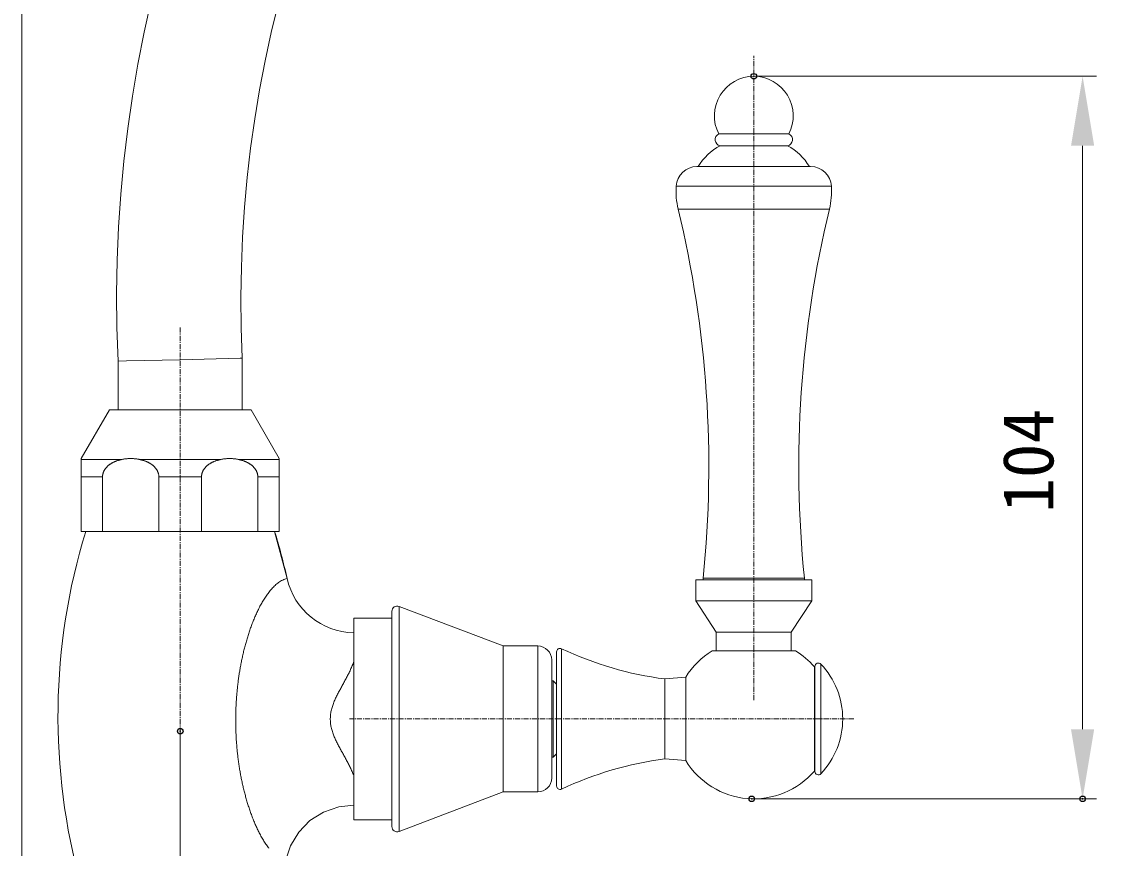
# Model space of a CAD drawing. Units: millimetres, scale not verified. Extents: x -354 to 426, y -525 to 245.
# Drawn here: x -173.7 to -16.4, y -73.3 to 45.6 of the extents above; entities that cross this region are included whole.
import ezdxf
from ezdxf.enums import TextEntityAlignment as Align

# ---------------------------------------------------------------- set-up
doc = ezdxf.new("R2010")
doc.units = ezdxf.units.MM
doc.header["$LTSCALE"] = 2
doc.header["$PDMODE"] = 32
doc.header["$PDSIZE"] = 0.8
doc.linetypes.add('USER3', pattern=[0.6, 0.375, -0.075, 0.075, -0.075])
doc.layers.add('0-0_0', color=7, linetype='Continuous', lineweight=18)
doc.layers.add('1-4_02___PRT_ALL_AXES', color=7, linetype='Continuous', lineweight=18)
doc.layers.add('0-7_DEFPOINTS', color=7, linetype='Continuous')
doc.styles.add('ＭＳ ゴシック', font='')
doc.styles.get('ＭＳ ゴシック').set_extended_font_data('MS Gothic')

# ---------------------------------------------------------------- blocks, each defined once
blk = doc.blocks.new('D53')
at = {"layer": '0-0_0', "color": 3}
blk.add_line((965.805, 207.32), (965.805, 137.574), dxfattribs=at)
at = {"layer": '0-7_DEFPOINTS'}
blk.add_point((965.805, 207.62), dxfattribs=at)
blk = doc.blocks.new('D51')
at = {"layer": '0-0_0', "color": 3}
blk.add_line((942.996, 162.869), (942.996, 469.962), dxfattribs=at)
blk = doc.blocks.new('D56')
at = {"layer": '0-0_0', "color": 3}
for p, q in [((1048.694, 301.883), (1097.738, 301.883)), ((1095.738, 291.883), (1095.738, 207.879)), ((1048.394, 197.879), (1097.738, 197.879))]:
    blk.add_line(p, q, dxfattribs=at)
for points in [[(1094.071, 291.883), (1097.404, 291.883), (1095.738, 301.883)], [(1094.071, 207.879), (1097.404, 207.879), (1095.738, 197.879)]]:
    blk.add_solid(points, dxfattribs=at)
at = {"layer": '0-7_DEFPOINTS'}
for p in [(1048.394, 301.883), (1048.094, 197.879), (1095.738, 197.879)]:
    blk.add_point(p, dxfattribs=at)
at = {"layer": '0-0_0', "style": 'ＭＳ ゴシック'}
blk.add_text('104', height=7.331, rotation=90, dxfattribs=at).set_placement((1093.738, 239.047), align=Align.BOTTOM_LEFT)

msp = doc.modelspace()

# ---------------------------------------------------------------- linework, layer by layer
at = {"layer": '0-0_0', "color": 1, "linetype": 'USER3'}
for p, q in [((-68.269, -52.002), (-68.269, 40.718)), ((-150.869, 1.643), (-150.869, -166.479)), ((-53.889, -54.726), (-126.469, -54.726))]:
    msp.add_line(p, q, dxfattribs=at)
at = {"layer": '0-0_0'}
for p, q in [((-141.919, -10.226), (-141.919, -2.798)), ((-159.819, -10.226), (-159.819, -3.22)), ((-161.069, -10.226), (-165.119, -17.241)), ((-161.069, -10.226), (-140.669, -10.226)), ((-140.669, -10.226), (-136.619, -17.241)), ((-165.119, -27.726), (-165.119, -17.241)), ((-136.619, -27.726), (-136.619, -17.241)), ((-165.119, -17.38), (-159.304, -17.38)), ((-156.683, -17.38), (-145.054, -17.38)), ((-142.433, -17.38), (-136.619, -17.38)), ((-165.119, -19.88), (-162.05, -19.88)), ((-162.05, -19.88), (-162.05, -27.726)), ((-153.938, -19.88), (-153.938, -27.726)), ((-153.938, -19.88), (-147.8, -19.88)), ((-147.8, -19.88), (-147.8, -27.726)), ((-139.688, -19.88), (-139.688, -27.726)), ((-139.688, -19.88), (-136.619, -19.88)), ((-165.119, -27.726), (-136.619, -27.726)), ((-137.269, -27.726), (-135.47, -34.51)), ((-99.369, -44.226), (-104.369, -44.226)), ((-99.369, -65.226), (-99.369, -44.226)), ((-96.669, -45.068), (-96.669, -64.379)), ((-95.956, -44.616), (-95.956, -64.832)), ((-74.269, -44.917), (-62.269, -44.917)), ((-97.369, -63.226), (-97.369, -46.226)), ((-78.079, -48.726), (-81.069, -48.976)), ((-78.079, -48.726), (-78.08, -60.724)), ((-59.55, -47.228), (-59.551, -62.224)), ((-59.55, -48.326), (-59.469, -48.326)), ((-97.369, -49.226), (-97.169, -49.226)), ((-96.669, -49.726), (-97.169, -49.226)), ((-97.169, -49.226), (-97.169, -60.226)), ((-81.069, -48.976), (-81.069, -60.474)), ((-96.67, -64.38), (-96.669, -50.341)), ((-96.669, -59.726), (-97.169, -60.226)), ((-97.369, -60.226), (-97.169, -60.226)), ((-78.08, -60.724), (-81.069, -60.474)), ((-59.551, -61.126), (-59.469, -61.126)), ((-99.369, -65.226), (-104.369, -65.226))]:
    msp.add_line(p, q, dxfattribs=at)
for points in [[(-159.819, -3.22), (-158.62, -3.192), (-150.869, -3.009), (-142.224, -2.805), (-141.919, -2.798)], [(-156.683, -17.38), (-156.764, -17.363), (-156.845, -17.348), (-156.926, -17.333), (-157.007, -17.32), (-157.089, -17.307), (-157.171, -17.296), (-157.253, -17.285), (-157.335, -17.276), (-157.417, -17.268), (-157.499, -17.261), (-157.581, -17.255), (-157.664, -17.25), (-157.746, -17.246), (-157.829, -17.243), (-157.911, -17.241), (-157.994, -17.241), (-158.076, -17.241), (-158.159, -17.243), (-158.241, -17.246), (-158.324, -17.25), (-158.406, -17.255), (-158.489, -17.261), (-158.571, -17.268), (-158.653, -17.276), (-158.735, -17.285), (-158.817, -17.296), (-158.899, -17.307), (-158.98, -17.32), (-159.062, -17.333), (-159.143, -17.348), (-159.224, -17.363), (-159.304, -17.38)], [(-142.433, -17.38), (-142.514, -17.363), (-142.595, -17.348), (-142.676, -17.333), (-142.757, -17.32), (-142.839, -17.307), (-142.921, -17.296), (-143.003, -17.285), (-143.085, -17.276), (-143.167, -17.268), (-143.249, -17.261), (-143.331, -17.255), (-143.414, -17.25), (-143.496, -17.246), (-143.579, -17.243), (-143.661, -17.241), (-143.744, -17.241), (-143.826, -17.241), (-143.909, -17.243), (-143.991, -17.246), (-144.074, -17.25), (-144.156, -17.255), (-144.239, -17.261), (-144.321, -17.268), (-144.403, -17.276), (-144.485, -17.285), (-144.567, -17.296), (-144.649, -17.307), (-144.73, -17.32), (-144.812, -17.333), (-144.893, -17.348), (-144.974, -17.363), (-145.054, -17.38)], [(-162.05, -19.88), (-162.049, -19.817), (-162.046, -19.754), (-162.04, -19.692), (-162.033, -19.63), (-162.023, -19.568), (-162.011, -19.506), (-161.997, -19.445), (-161.981, -19.384), (-161.963, -19.324), (-161.943, -19.264), (-161.922, -19.205), (-161.898, -19.147), (-161.873, -19.09), (-161.845, -19.033), (-161.817, -18.978), (-161.786, -18.923), (-161.754, -18.869), (-161.721, -18.816), (-161.686, -18.764), (-161.649, -18.713), (-161.612, -18.663), (-161.573, -18.614), (-161.533, -18.566), (-161.491, -18.519), (-161.449, -18.473), (-161.405, -18.428), (-161.361, -18.383), (-161.316, -18.34), (-161.269, -18.298), (-161.222, -18.257), (-161.174, -18.217), (-161.125, -18.178), (-161.075, -18.14), (-161.025, -18.103), (-160.974, -18.066), (-160.922, -18.031), (-160.87, -17.997), (-160.817, -17.963), (-160.764, -17.93)], [(-160.764, -17.93), (-160.709, -17.899), (-160.655, -17.868), (-160.6, -17.838), (-160.544, -17.809), (-160.488, -17.781), (-160.432, -17.753), (-160.375, -17.727), (-160.318, -17.701), (-160.26, -17.676), (-160.202, -17.652), (-160.144, -17.629), (-160.085, -17.606), (-160.027, -17.584), (-159.968, -17.563), (-159.908, -17.543), (-159.849, -17.523), (-159.789, -17.505), (-159.729, -17.487), (-159.669, -17.469), (-159.609, -17.453), (-159.548, -17.437), (-159.487, -17.421), (-159.427, -17.407), (-159.366, -17.393), (-159.304, -17.38)], [(-156.683, -17.38), (-156.622, -17.393), (-156.561, -17.407), (-156.5, -17.421), (-156.44, -17.437), (-156.379, -17.453), (-156.319, -17.469), (-156.259, -17.487), (-156.199, -17.505), (-156.139, -17.523), (-156.079, -17.543), (-156.02, -17.563), (-155.961, -17.584), (-155.902, -17.606), (-155.844, -17.629), (-155.786, -17.652), (-155.728, -17.676), (-155.67, -17.701), (-155.613, -17.727), (-155.556, -17.753), (-155.5, -17.781), (-155.444, -17.809), (-155.388, -17.838), (-155.333, -17.868), (-155.278, -17.899), (-155.224, -17.93), (-155.171, -17.963), (-155.118, -17.997), (-155.065, -18.031), (-155.014, -18.066), (-154.963, -18.103), (-154.912, -18.14), (-154.863, -18.178), (-154.814, -18.217), (-154.766, -18.257), (-154.718, -18.298), (-154.672, -18.34), (-154.627, -18.383), (-154.582, -18.428), (-154.539, -18.473)], [(-154.539, -18.473), (-154.496, -18.519), (-154.455, -18.566), (-154.415, -18.614), (-154.376, -18.663), (-154.338, -18.713), (-154.302, -18.764), (-154.267, -18.816), (-154.234, -18.869), (-154.202, -18.923), (-154.171, -18.978), (-154.142, -19.033), (-154.115, -19.09), (-154.09, -19.147), (-154.066, -19.205), (-154.044, -19.264), (-154.024, -19.324), (-154.006, -19.384), (-153.991, -19.445), (-153.977, -19.506), (-153.965, -19.568), (-153.955, -19.63), (-153.947, -19.692), (-153.942, -19.754), (-153.939, -19.817), (-153.938, -19.88)], [(-147.8, -19.88), (-147.799, -19.817), (-147.796, -19.754), (-147.79, -19.692), (-147.783, -19.63), (-147.773, -19.568), (-147.761, -19.506), (-147.747, -19.445), (-147.731, -19.384), (-147.713, -19.324), (-147.693, -19.264), (-147.672, -19.205), (-147.648, -19.147), (-147.623, -19.09), (-147.595, -19.033), (-147.567, -18.978), (-147.536, -18.923), (-147.504, -18.869), (-147.471, -18.816), (-147.436, -18.764), (-147.399, -18.713), (-147.362, -18.663), (-147.323, -18.614), (-147.283, -18.566), (-147.241, -18.519), (-147.199, -18.473), (-147.155, -18.428), (-147.111, -18.383), (-147.066, -18.34), (-147.019, -18.298), (-146.972, -18.257), (-146.924, -18.217), (-146.875, -18.178), (-146.825, -18.14), (-146.775, -18.103), (-146.724, -18.066), (-146.672, -18.031), (-146.62, -17.997), (-146.567, -17.963), (-146.514, -17.93)], [(-146.514, -17.93), (-146.459, -17.899), (-146.405, -17.868), (-146.35, -17.838), (-146.294, -17.809), (-146.238, -17.781), (-146.182, -17.753), (-146.125, -17.727), (-146.068, -17.701), (-146.01, -17.676), (-145.952, -17.652), (-145.894, -17.629), (-145.835, -17.606), (-145.777, -17.584), (-145.718, -17.563), (-145.658, -17.543), (-145.599, -17.523), (-145.539, -17.505), (-145.479, -17.487), (-145.419, -17.469), (-145.359, -17.453), (-145.298, -17.437), (-145.237, -17.421), (-145.177, -17.407), (-145.116, -17.393), (-145.054, -17.38)], [(-142.433, -17.38), (-142.372, -17.393), (-142.311, -17.407), (-142.25, -17.421), (-142.19, -17.437), (-142.129, -17.453), (-142.069, -17.469), (-142.009, -17.487), (-141.949, -17.505), (-141.889, -17.523), (-141.829, -17.543), (-141.77, -17.563), (-141.711, -17.584), (-141.652, -17.606), (-141.594, -17.629), (-141.536, -17.652), (-141.478, -17.676), (-141.42, -17.701), (-141.363, -17.727), (-141.306, -17.753), (-141.25, -17.781), (-141.194, -17.809), (-141.138, -17.838), (-141.083, -17.868), (-141.028, -17.899), (-140.974, -17.93), (-140.921, -17.963), (-140.868, -17.997), (-140.815, -18.031), (-140.764, -18.066), (-140.713, -18.103), (-140.662, -18.14), (-140.613, -18.178), (-140.564, -18.217), (-140.516, -18.257), (-140.468, -18.298), (-140.422, -18.34), (-140.377, -18.383), (-140.332, -18.428), (-140.289, -18.473)], [(-140.289, -18.473), (-140.246, -18.519), (-140.205, -18.566), (-140.165, -18.614), (-140.126, -18.663), (-140.088, -18.713), (-140.052, -18.764), (-140.017, -18.816), (-139.984, -18.869), (-139.952, -18.923), (-139.921, -18.978), (-139.892, -19.033), (-139.865, -19.09), (-139.84, -19.147), (-139.816, -19.205), (-139.794, -19.264), (-139.774, -19.324), (-139.756, -19.384), (-139.741, -19.445), (-139.727, -19.506), (-139.715, -19.568), (-139.705, -19.63), (-139.697, -19.692), (-139.692, -19.754), (-139.689, -19.817), (-139.688, -19.88)], [(-135.47, -34.51), (-135.633, -34.555), (-135.794, -34.605), (-135.953, -34.664), (-136.108, -34.732), (-136.259, -34.807), (-136.406, -34.89), (-136.549, -34.98), (-136.689, -35.075), (-136.824, -35.176), (-136.956, -35.282), (-137.084, -35.393), (-137.21, -35.507), (-137.332, -35.624), (-137.451, -35.744), (-137.567, -35.866), (-137.681, -35.991), (-137.792, -36.119), (-137.901, -36.248), (-138.007, -36.38), (-138.11, -36.513), (-138.212, -36.649), (-138.311, -36.786), (-138.408, -36.924), (-138.504, -37.063), (-138.597, -37.204), (-138.69, -37.346), (-138.78, -37.488), (-138.87, -37.632), (-138.958, -37.776), (-139.044, -37.921), (-139.129, -38.068), (-139.212, -38.215), (-139.294, -38.362), (-139.375, -38.511), (-139.453, -38.66), (-139.531, -38.811), (-139.607, -38.962), (-139.682, -39.113), (-139.755, -39.265)], [(-139.755, -39.265), (-139.827, -39.418), (-139.898, -39.572), (-139.968, -39.726), (-140.036, -39.88), (-140.103, -40.035), (-140.169, -40.191), (-140.235, -40.347), (-140.298, -40.503), (-140.361, -40.66), (-140.423, -40.817), (-140.484, -40.975), (-140.544, -41.133), (-140.603, -41.291), (-140.661, -41.45), (-140.719, -41.609), (-140.775, -41.768), (-140.83, -41.928), (-140.885, -42.088), (-140.939, -42.248), (-140.991, -42.409), (-141.043, -42.57), (-141.094, -42.731), (-141.145, -42.893), (-141.194, -43.054), (-141.243, -43.216), (-141.291, -43.378), (-141.338, -43.541), (-141.384, -43.703), (-141.429, -43.866), (-141.474, -44.029), (-141.518, -44.192), (-141.562, -44.356), (-141.604, -44.519), (-141.646, -44.683), (-141.687, -44.847), (-141.727, -45.011), (-141.767, -45.176), (-141.805, -45.34), (-141.843, -45.505)], [(-141.843, -45.505), (-141.881, -45.67), (-141.917, -45.835), (-141.953, -46), (-141.988, -46.165), (-142.022, -46.331), (-142.056, -46.496), (-142.089, -46.662), (-142.121, -46.828), (-142.153, -46.994), (-142.183, -47.16), (-142.213, -47.326), (-142.242, -47.493), (-142.271, -47.66), (-142.299, -47.826), (-142.326, -47.993), (-142.353, -48.16), (-142.378, -48.327), (-142.403, -48.494), (-142.428, -48.661), (-142.452, -48.829), (-142.475, -48.996), (-142.497, -49.164), (-142.519, -49.331), (-142.54, -49.499), (-142.56, -49.667), (-142.58, -49.835), (-142.599, -50.003), (-142.618, -50.171), (-142.636, -50.339), (-142.653, -50.507), (-142.669, -50.675), (-142.685, -50.843), (-142.701, -51.012), (-142.715, -51.18), (-142.729, -51.348), (-142.743, -51.517), (-142.755, -51.685), (-142.767, -51.854), (-142.779, -52.023)], [(-125.862, -46.448), (-125.915, -46.598), (-125.971, -46.748), (-126.029, -46.897), (-126.089, -47.045), (-126.15, -47.193), (-126.213, -47.34), (-126.278, -47.486), (-126.344, -47.632), (-126.411, -47.777), (-126.48, -47.922), (-126.55, -48.066), (-126.62, -48.209), (-126.692, -48.352), (-126.765, -48.495), (-126.838, -48.637), (-126.912, -48.778), (-126.987, -48.92), (-127.062, -49.061), (-127.137, -49.202), (-127.213, -49.342), (-127.29, -49.483), (-127.366, -49.623), (-127.443, -49.763), (-127.519, -49.903), (-127.596, -50.043), (-127.673, -50.184), (-127.749, -50.324), (-127.825, -50.464), (-127.901, -50.605), (-127.977, -50.746), (-128.051, -50.887), (-128.125, -51.029), (-128.199, -51.171), (-128.271, -51.314), (-128.342, -51.457), (-128.412, -51.601), (-128.48, -51.745), (-128.547, -51.89), (-128.611, -52.036)], [(-142.779, -52.023), (-142.79, -52.191), (-142.8, -52.36), (-142.809, -52.529), (-142.818, -52.698), (-142.826, -52.866), (-142.834, -53.035), (-142.841, -53.204), (-142.847, -53.373), (-142.853, -53.542), (-142.858, -53.711), (-142.862, -53.88), (-142.866, -54.049), (-142.869, -54.218), (-142.871, -54.387), (-142.873, -54.556), (-142.874, -54.725), (-142.874, -54.894), (-142.874, -55.063), (-142.873, -55.232), (-142.872, -55.401), (-142.87, -55.57), (-142.867, -55.739), (-142.863, -55.908), (-142.859, -56.077), (-142.855, -56.246), (-142.849, -56.415), (-142.843, -56.583), (-142.837, -56.752), (-142.829, -56.921), (-142.821, -57.09), (-142.813, -57.259), (-142.803, -57.428), (-142.794, -57.596), (-142.783, -57.765), (-142.772, -57.934), (-142.76, -58.102), (-142.747, -58.271), (-142.734, -58.439), (-142.72, -58.608)], [(-128.611, -52.036), (-128.674, -52.183), (-128.735, -52.331), (-128.794, -52.48), (-128.85, -52.63), (-128.903, -52.781), (-128.953, -52.933), (-129, -53.086), (-129.044, -53.24), (-129.084, -53.395), (-129.119, -53.55), (-129.151, -53.707), (-129.178, -53.865), (-129.202, -54.024), (-129.22, -54.183), (-129.234, -54.342), (-129.244, -54.502), (-129.249, -54.662), (-129.248, -54.822), (-129.244, -54.982), (-129.234, -55.142), (-129.22, -55.301), (-129.201, -55.46), (-129.178, -55.619), (-129.151, -55.777), (-129.119, -55.933), (-129.083, -56.089), (-129.043, -56.244), (-129, -56.398), (-128.953, -56.551), (-128.903, -56.703), (-128.85, -56.854), (-128.794, -57.004), (-128.736, -57.153), (-128.675, -57.301), (-128.612, -57.448), (-128.548, -57.594), (-128.481, -57.739), (-128.412, -57.884), (-128.343, -58.028)], [(-128.343, -58.028), (-128.271, -58.171), (-128.199, -58.313), (-128.126, -58.455), (-128.051, -58.597), (-127.976, -58.738), (-127.901, -58.879), (-127.824, -59.019), (-127.748, -59.159), (-127.671, -59.299), (-127.593, -59.439), (-127.516, -59.579), (-127.438, -59.718), (-127.361, -59.858), (-127.283, -59.998), (-127.205, -60.138), (-127.128, -60.277), (-127.051, -60.417), (-126.974, -60.558), (-126.898, -60.698), (-126.822, -60.839), (-126.747, -60.98), (-126.673, -61.122), (-126.599, -61.263), (-126.526, -61.406), (-126.454, -61.549), (-126.383, -61.692), (-126.313, -61.836), (-126.244, -61.98), (-126.177, -62.125), (-126.111, -62.271), (-126.047, -62.417), (-125.985, -62.564), (-125.924, -62.712), (-125.865, -62.861)], [(-142.72, -58.608), (-142.706, -58.776), (-142.691, -58.944), (-142.675, -59.113), (-142.659, -59.281), (-142.642, -59.449), (-142.624, -59.617), (-142.606, -59.785), (-142.587, -59.953), (-142.567, -60.121), (-142.547, -60.289), (-142.526, -60.457), (-142.505, -60.624), (-142.482, -60.792), (-142.459, -60.959), (-142.436, -61.127), (-142.412, -61.294), (-142.387, -61.461), (-142.361, -61.628), (-142.335, -61.795), (-142.307, -61.962), (-142.28, -62.129), (-142.251, -62.295), (-142.222, -62.462), (-142.192, -62.628), (-142.162, -62.794), (-142.13, -62.96), (-142.098, -63.126), (-142.065, -63.292), (-142.032, -63.458), (-141.998, -63.623), (-141.963, -63.789), (-141.927, -63.954), (-141.89, -64.119), (-141.853, -64.284), (-141.815, -64.448), (-141.777, -64.613), (-141.737, -64.777), (-141.697, -64.942), (-141.656, -65.106)], [(-141.656, -65.106), (-141.615, -65.269), (-141.572, -65.433), (-141.529, -65.596), (-141.485, -65.76), (-141.441, -65.923), (-141.395, -66.085), (-141.349, -66.248), (-141.302, -66.41), (-141.254, -66.573), (-141.206, -66.734), (-141.157, -66.896), (-141.107, -67.058), (-141.056, -67.219), (-141.004, -67.38), (-140.951, -67.54), (-140.898, -67.701), (-140.844, -67.861), (-140.788, -68.02), (-140.732, -68.18), (-140.675, -68.339), (-140.618, -68.498), (-140.559, -68.657), (-140.499, -68.815), (-140.438, -68.973), (-140.377, -69.13), (-140.314, -69.287), (-140.25, -69.444), (-140.186, -69.6), (-140.12, -69.756), (-140.053, -69.911), (-139.985, -70.066), (-139.915, -70.22), (-139.845, -70.374), (-139.773, -70.527), (-139.699, -70.679), (-139.625, -70.831), (-139.549, -70.982), (-139.471, -71.132), (-139.393, -71.282)], [(-135.623, -74.87), (-134.99, -73.002), (-133.8, -71.022), (-132.183, -69.364), (-130.228, -68.122), (-128.045, -67.364), (-125.878, -67.126)], [(-125.873, -67.125), (-125.873, -67.125), (-125.873, -67.125), (-125.873, -67.125), (-125.873, -67.125), (-125.874, -67.125), (-125.874, -67.125), (-125.874, -67.125), (-125.874, -67.125), (-125.874, -67.125), (-125.874, -67.125), (-125.874, -67.126), (-125.875, -67.126), (-125.875, -67.126), (-125.875, -67.126), (-125.875, -67.126), (-125.875, -67.126), (-125.875, -67.126), (-125.876, -67.126), (-125.876, -67.126), (-125.876, -67.126), (-125.876, -67.126), (-125.876, -67.126), (-125.876, -67.126), (-125.876, -67.126), (-125.877, -67.126), (-125.877, -67.126), (-125.877, -67.126), (-125.877, -67.126), (-125.877, -67.126), (-125.877, -67.126), (-125.878, -67.126), (-125.878, -67.126)], [(-139.393, -71.282), (-139.312, -71.43), (-139.231, -71.578), (-139.147, -71.725), (-139.063, -71.872), (-138.977, -72.017), (-138.889, -72.162), (-138.8, -72.305), (-138.709, -72.448), (-138.617, -72.59), (-138.523, -72.73), (-138.427, -72.87), (-138.329, -73.007), (-138.229, -73.144), (-138.127, -73.278)]]:
    msp.add_lwpolyline(points, dxfattribs=at)
for centre, radius, start, end in [((28.931, 5.474), 188.95, 92.81566, 182.63721), ((28.931, 5.474), 171.05, 93.1057, 182.77188), ((-77.715, -54.356), 90.749, 162.93573, 195.49421), ((-224.023, -54.356), 90.749, 12.63197, 17.06427), ((-125.709, -32.322), 10.004, 192.63225, 269.08248), ((-99.369, -46.226), 2, 0, 90), ((-96.169, -45.068), 0.5, 64.75337, 179.99698), ((-74.63, 0.608), 50, 244.75336, 262.60124), ((-68.269, -54.727), 11.5, 121.44898, 148.54498), ((-68.269, -54.727), 11.5, 40.69966, 58.55102), ((-74.636, -110.058), 50, 97.39272, 115.23932), ((-68.269, -54.724), 11.5, 211.44898, 319.29429), ((-99.369, -63.226), 2, 270, 0), ((-96.169, -64.379), 0.5, 180.05199, 295.23932), ((-131.4, -68.054), 8.517, 217.82835, 218.23031)]:
    msp.add_arc(centre, radius, start, end, dxfattribs=at)
at = {"layer": '1-4_02___PRT_ALL_AXES'}
for p, q in [((-73.319, 29.483), (-63.219, 29.483)), ((-73.119, 27.783), (-63.419, 27.783)), ((-76.454, 24.783), (-60.084, 24.783)), ((-79.448, 21.967), (-57.09, 21.967)), ((-79.157, 18.66), (-57.38, 18.66)), ((-75.555, -34.442), (-60.983, -34.442)), ((-59.919, -34.717), (-76.619, -34.717)), ((-76.619, -34.717), (-76.619, -37.717)), ((-59.919, -34.717), (-59.919, -37.717)), ((-59.919, -37.717), (-76.619, -37.717)), ((-76.619, -37.717), (-73.669, -42.217)), ((-59.919, -37.717), (-62.869, -42.217)), ((-120.369, -39.226), (-120.369, -70.226)), ((-119.352, -70.927), (-119.352, -38.525)), ((-104.369, -44.226), (-119.352, -38.525)), ((-125.869, -69.226), (-125.869, -40.226)), ((-120.369, -40.226), (-125.869, -40.226)), ((-62.869, -42.217), (-73.669, -42.217)), ((-73.669, -42.217), (-73.669, -44.917)), ((-62.869, -42.217), (-62.869, -44.917)), ((-104.369, -65.226), (-104.369, -44.226)), ((-104.369, -44.226), (-99.369, -44.226)), ((-59.469, -47.176), (-59.469, -62.276)), ((-58.605, -46.833), (-58.605, -62.619)), ((-59.469, -48.326), (-59.55, -48.326)), ((-97.369, -49.226), (-97.169, -49.226)), ((-97.369, -60.226), (-97.169, -60.226)), ((-59.469, -61.126), (-59.551, -61.126)), ((-104.369, -65.226), (-119.352, -70.927)), ((-104.369, -65.226), (-99.369, -65.226)), ((-120.369, -69.226), (-125.869, -69.226))]:
    msp.add_line(p, q, dxfattribs=at)
for centre, radius, start, end in [((-68.246, 32.083), 5.7, 90.22569, 207.13883), ((-68.291, 32.083), 5.7, 332.86117, 89.77431), ((-72.942, 28.666), 0.9, 114.72811, 258.69157), ((-63.595, 28.666), 0.9, 281.30843, 65.27189), ((-69.384, 20.709), 8, 117.82695, 149.37869), ((-67.153, 20.709), 8, 30.62131, 62.17305), ((-76.454, 21.784), 3, 90, 176.50238), ((-60.084, 21.784), 3, 3.49762, 90), ((-68.269, 21.283), 11.2, 176.50238, 193.54653), ((-68.269, 21.283), 11.2, 346.45347, 3.49762), ((-233.248, -18.466), 158.5, 354.21517, 13.54653), ((96.71, -18.466), 158.5, 166.45347, 185.78483), ((-72.844, -34.717), 2.725, 174.21517, 180.00319), ((-63.694, -34.717), 2.725, 359.99681, 5.78483), ((-119.619, -39.226), 0.75, 69.16874, 180), ((-58.969, -47.176), 0.5, 43.34176, 180), ((-66.969, -54.726), 11.5, 359.99918, 43.34176), ((-66.969, -54.726), 11.5, 316.65824, 0.00082), ((-58.969, -62.276), 0.5, 180, 316.65824), ((-119.619, -70.226), 0.75, 180, 290.83126)]:
    msp.add_arc(centre, radius, start, end, dxfattribs=at)

# ---------------------------------------------------------------- block references
at = {"layer": '0-0_0'}
for name in ['D51', 'D53', 'D56']:
    msp.add_blockref(name, (-1116.663, -264.099), dxfattribs=at)

doc.saveas('drawing.dxf')
